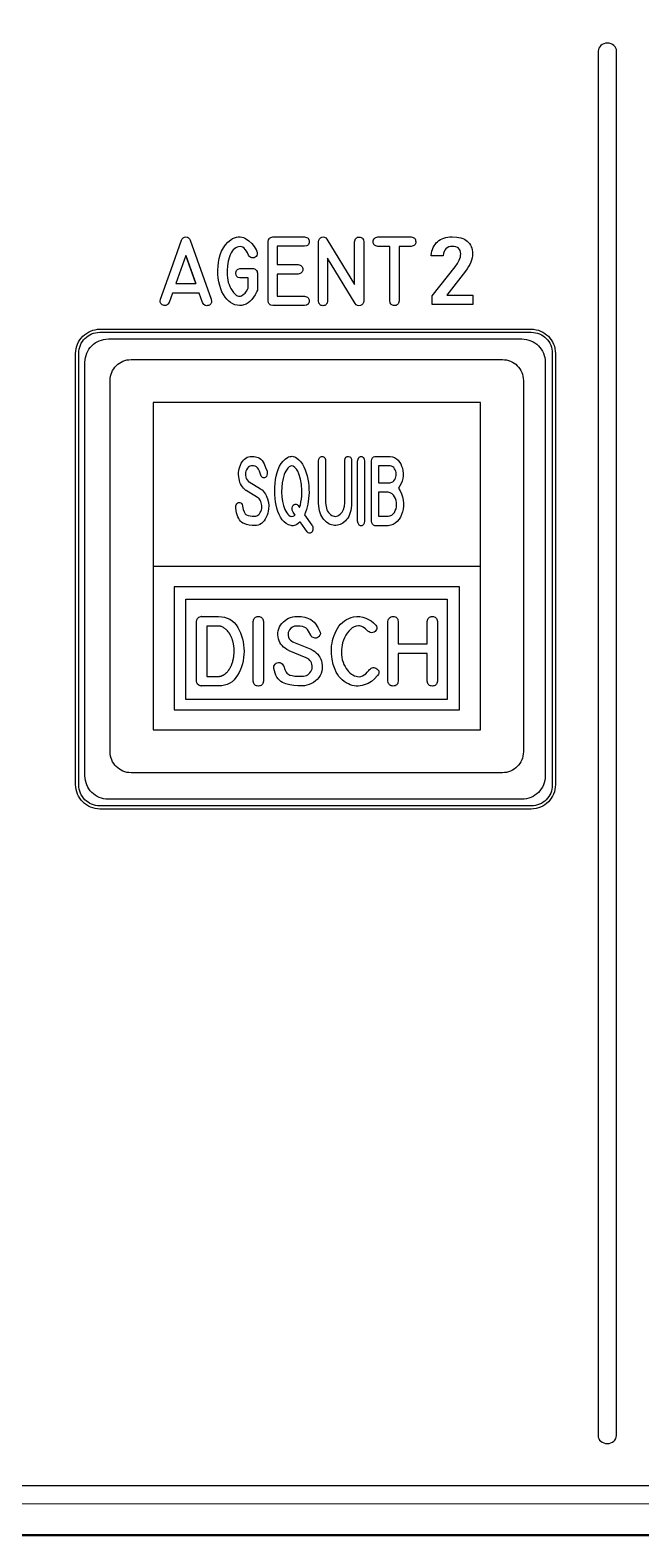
# Model space of a CAD drawing. Extents: x 361 to 684, y 82 to 686.
# Drawn here: x 460.4 to 490.2, y 574.2 to 647.8 of the extents above; entities that cross this region are included whole.
import ezdxf

# ---------------------------------------------------------------- set-up
doc = ezdxf.new("R2010")
doc.units = 0
for name, color, linetype in [('_BACKPANEL', 5, 'CONTINUOUS'), ('_ENGRAVING', 105, 'CONTINUOUS'), ('_LABELS', 30, 'CONTINUOUS'), ('_TOPLAYER', 1, 'CONTINUOUS')]:
    doc.layers.add(name, color=color, linetype=linetype)

msp = doc.modelspace()

# ---------------------------------------------------------------- linework, layer by layer
at = {"layer": '_BACKPANEL'}
for points in [[(683.837, 648.925), (683.837, 644.257), (683.837, 634.92), (683.837, 625.583), (683.837, 583.568), (683.837, 574.232), (361.5, 574.232), (361.5, 583.568), (361.5, 625.583), (361.5, 634.92), (361.5, 644.257), (361.5, 648.925)], [(463.774, 633.069), (484.87, 633.069), (484.975, 633.064), (485.077, 633.048), (485.176, 633.023), (485.271, 632.988), (485.36, 632.945), (485.445, 632.894), (485.524, 632.835), (485.597, 632.769), (485.663, 632.696), (485.722, 632.617), (485.774, 632.532), (485.817, 632.442), (485.851, 632.348), (485.876, 632.249), (485.892, 632.147), (485.897, 632.041), (485.897, 610.946), (485.892, 610.841), (485.876, 610.739), (485.851, 610.64), (485.817, 610.546), (485.774, 610.456), (485.722, 610.371), (485.663, 610.292), (485.597, 610.219), (485.524, 610.153), (485.445, 610.094), (485.36, 610.043), (485.271, 609.999), (485.176, 609.965), (485.077, 609.94), (484.975, 609.924), (484.87, 609.919), (463.774, 609.919), (463.669, 609.924), (463.567, 609.94), (463.468, 609.965), (463.374, 609.999), (463.284, 610.043), (463.199, 610.094), (463.12, 610.153), (463.047, 610.219), (462.981, 610.292), (462.922, 610.371), (462.871, 610.456), (462.828, 610.546), (462.793, 610.64), (462.768, 610.739), (462.752, 610.841), (462.747, 610.946), (462.747, 632.041), (462.752, 632.147), (462.768, 632.249), (462.793, 632.348), (462.828, 632.442), (462.871, 632.532), (462.922, 632.617), (462.981, 632.696), (463.047, 632.769), (463.12, 632.835), (463.199, 632.894), (463.284, 632.945), (463.374, 632.988), (463.468, 633.023), (463.567, 633.048), (463.669, 633.064)]]:
    msp.add_lwpolyline(points, close=True, dxfattribs=at)
at = {"layer": '_ENGRAVING'}
for points in [[(488.592, 647.208), (488.591, 647.208), (488.501, 647.2), (488.416, 647.176), (488.34, 647.14), (488.273, 647.092), (488.218, 647.033), (488.177, 646.966), (488.15, 646.891), (488.141, 646.811), (488.141, 646.81), (488.133, 579.141), (488.133, 579.14), (488.142, 579.06), (488.169, 578.986), (488.21, 578.919), (488.265, 578.86), (488.331, 578.812), (488.408, 578.775), (488.492, 578.752), (488.582, 578.744), (488.584, 578.744), (488.674, 578.752), (488.759, 578.775), (488.835, 578.812), (488.902, 578.86), (488.957, 578.919), (488.998, 578.986), (489.025, 579.06), (489.034, 579.14), (489.034, 579.141), (489.042, 646.81), (489.042, 646.811), (489.033, 646.891), (489.006, 646.965), (488.965, 647.033), (488.91, 647.091), (488.844, 647.14), (488.767, 647.176), (488.683, 647.199)], [(466.741, 634.691), (467.256, 636.136), (467.773, 637.58), (467.806, 637.646), (467.852, 637.692), (467.912, 637.721), (467.984, 637.731), (468.056, 637.722), (468.116, 637.694), (468.162, 637.647), (468.196, 637.58), (469.226, 634.683), (469.236, 634.577), (469.23, 634.532), (469.216, 634.493), (469.195, 634.458), (469.167, 634.428), (469.131, 634.404), (469.088, 634.384), (469.043, 634.372), (469, 634.368), (468.96, 634.372), (468.923, 634.385), (468.888, 634.407), (468.856, 634.437), (468.8, 634.522), (468.635, 634.991), (467.325, 634.991), (467.164, 634.533), (467.107, 634.448), (467.075, 634.418), (467.039, 634.396), (467.001, 634.384), (466.961, 634.38), (466.917, 634.385), (466.871, 634.398), (466.828, 634.418), (466.792, 634.443), (466.764, 634.473), (466.744, 634.507), (466.732, 634.546), (466.727, 634.59)], [(470.643, 635.727), (470.628, 635.728), (470.543, 635.752), (470.509, 635.772), (470.481, 635.797), (470.46, 635.829), (470.444, 635.866), (470.432, 635.956), (470.444, 636.046), (470.46, 636.083), (470.481, 636.115), (470.509, 636.14), (470.543, 636.16), (470.628, 636.184), (470.643, 636.187), (470.657, 636.187), (471.25, 636.187), (471.295, 636.183), (471.337, 636.17), (471.375, 636.149), (471.41, 636.119), (471.44, 636.083), (471.46, 636.044), (471.473, 636.002), (471.477, 635.956), (471.477, 635.125), (471.458, 635.083), (471.447, 635.056), (471.435, 635.032), (471.422, 635.007), (471.41, 634.983), (471.398, 634.958), (471.386, 634.933), (471.371, 634.909), (471.291, 634.782), (471.206, 634.673), (471.116, 634.581), (471.021, 634.506), (470.922, 634.449), (470.818, 634.409), (470.71, 634.386), (470.596, 634.38), (470.483, 634.391), (470.374, 634.418), (470.27, 634.461), (470.17, 634.52), (470.075, 634.594), (469.985, 634.685), (469.899, 634.791), (469.818, 634.914), (469.748, 635.045), (469.688, 635.193), (469.637, 635.355), (469.596, 635.534), (469.566, 635.721), (469.549, 635.911), (469.545, 636.103), (469.553, 636.296), (469.575, 636.488), (469.612, 636.676), (469.664, 636.859), (469.73, 637.037), (469.814, 637.204), (469.916, 637.352), (470.036, 637.483), (470.175, 637.595), (470.267, 637.652), (470.359, 637.695), (470.45, 637.723), (470.54, 637.738), (470.63, 637.738), (470.719, 637.724), (470.807, 637.697), (470.895, 637.655), (471.059, 637.547), (471.201, 637.419), (471.321, 637.272), (471.419, 637.105), (471.432, 637.079), (471.442, 637.056), (471.455, 637.031), (471.473, 636.957), (471.472, 636.89), (471.452, 636.83), (471.413, 636.777), (471.365, 636.738), (471.316, 636.713), (471.264, 636.703), (471.21, 636.707), (471.159, 636.725), (471.113, 636.752), (471.074, 636.791), (471.041, 636.839), (470.993, 636.95), (470.941, 637.044), (470.885, 637.121), (470.826, 637.181), (470.764, 637.224), (470.698, 637.251), (470.629, 637.261), (470.557, 637.254), (470.485, 637.233), (470.418, 637.2), (470.355, 637.156), (470.297, 637.1), (470.244, 637.032), (470.196, 636.953), (470.152, 636.862), (470.112, 636.759), (470.051, 636.545), (470.011, 636.324), (469.994, 636.094), (469.998, 635.857), (470.01, 635.738), (470.029, 635.623), (470.056, 635.512), (470.091, 635.405), (470.133, 635.302), (470.183, 635.203), (470.241, 635.107), (470.307, 635.015), (470.403, 634.911), (470.451, 634.875), (470.5, 634.85), (470.548, 634.835), (470.597, 634.831), (470.647, 634.838), (470.696, 634.855), (470.789, 634.91), (470.873, 634.984), (470.945, 635.077), (471.008, 635.191), (471.025, 635.227), (471.025, 635.727)], [(473.786, 637.274), (472.453, 637.274), (472.453, 636.377), (473.469, 636.377), (473.569, 636.35), (473.608, 636.328), (473.64, 636.302), (473.665, 636.27), (473.683, 636.233), (473.693, 636.191), (473.696, 636.144), (473.693, 636.097), (473.682, 636.055), (473.664, 636.018), (473.639, 635.986), (473.607, 635.96), (473.568, 635.939), (473.469, 635.912), (472.453, 635.912), (472.453, 634.835), (473.786, 634.835), (473.885, 634.808), (473.924, 634.786), (473.956, 634.76), (473.98, 634.729), (473.998, 634.692), (474.009, 634.651), (474.012, 634.604), (474.009, 634.557), (473.998, 634.516), (473.98, 634.48), (473.956, 634.448), (473.924, 634.422), (473.885, 634.401), (473.786, 634.375), (472.229, 634.375), (472.14, 634.399), (472.103, 634.42), (472.072, 634.446), (472.046, 634.478), (472.026, 634.515), (472.001, 634.607), (472.001, 637.502), (472.027, 637.597), (472.048, 637.635), (472.074, 637.667), (472.105, 637.693), (472.141, 637.712), (472.229, 637.731), (473.786, 637.731), (473.885, 637.71), (473.924, 637.69), (473.955, 637.664), (473.98, 637.633), (473.998, 637.595), (474.008, 637.551), (474.012, 637.501), (474.008, 637.451), (473.997, 637.407), (473.979, 637.369), (473.955, 637.338), (473.923, 637.313), (473.884, 637.293)], [(476.679, 634.601), (476.669, 634.522), (476.639, 634.46), (476.588, 634.413), (476.516, 634.382), (476.439, 634.37), (476.371, 634.383), (476.313, 634.419), (476.263, 634.479), (474.913, 636.687), (474.913, 634.601), (474.885, 634.5), (474.864, 634.461), (474.838, 634.429), (474.807, 634.403), (474.771, 634.386), (474.731, 634.375), (474.685, 634.371), (474.64, 634.375), (474.599, 634.386), (474.563, 634.403), (474.533, 634.429), (474.507, 634.461), (474.486, 634.5), (474.459, 634.601), (474.459, 637.495), (474.479, 637.573), (474.514, 637.636), (474.565, 637.685), (474.63, 637.72), (474.701, 637.733), (474.765, 637.721), (474.824, 637.683), (474.876, 637.618), (476.226, 635.407), (476.226, 637.495), (476.252, 637.597), (476.273, 637.637), (476.3, 637.67), (476.332, 637.695), (476.369, 637.713), (476.412, 637.724), (476.46, 637.727), (476.508, 637.723), (476.55, 637.711), (476.586, 637.693), (476.616, 637.668), (476.641, 637.635), (476.66, 637.596), (476.679, 637.495)], [(477.956, 634.604), (477.956, 637.269), (477.366, 637.269), (477.267, 637.29), (477.229, 637.31), (477.197, 637.335), (477.173, 637.367), (477.155, 637.405), (477.145, 637.449), (477.142, 637.499), (477.145, 637.549), (477.156, 637.593), (477.173, 637.631), (477.198, 637.663), (477.229, 637.689), (477.268, 637.709), (477.366, 637.731), (478.997, 637.731), (479.095, 637.71), (479.133, 637.69), (479.164, 637.664), (479.188, 637.632), (479.206, 637.594), (479.216, 637.549), (479.22, 637.499), (479.217, 637.449), (479.207, 637.404), (479.189, 637.366), (479.165, 637.335), (479.134, 637.309), (479.095, 637.289), (478.997, 637.269), (478.409, 637.269), (478.409, 634.604), (478.38, 634.502), (478.358, 634.463), (478.331, 634.43), (478.299, 634.405), (478.262, 634.388), (478.219, 634.377), (478.172, 634.375), (478.125, 634.379), (478.083, 634.39), (478.048, 634.408), (478.018, 634.434), (477.994, 634.466), (477.975, 634.505)], [(480.997, 637.735), (481.225, 637.722), (481.328, 637.705), (481.425, 637.682), (481.514, 637.652), (481.596, 637.615), (481.67, 637.571), (481.738, 637.521), (481.799, 637.465), (481.851, 637.403), (481.896, 637.336), (481.932, 637.262), (481.961, 637.182), (481.981, 637.097), (481.993, 637.005), (481.997, 636.908), (481.997, 636.901), (481.992, 636.806), (481.976, 636.707), (481.949, 636.604), (481.911, 636.498), (481.863, 636.389), (481.804, 636.28), (481.736, 636.17), (481.657, 636.06), (480.746, 634.885), (482.008, 634.885), (482.008, 634.423), (480.019, 634.423), (480.019, 634.847), (481.144, 636.263), (481.262, 636.436), (481.348, 636.601), (481.401, 636.758), (481.414, 636.831), (481.419, 636.899), (481.419, 636.908), (481.412, 636.991), (481.393, 637.063), (481.36, 637.125), (481.314, 637.176), (481.256, 637.217), (481.186, 637.246), (481.104, 637.263), (481.01, 637.269), (480.916, 637.261), (480.832, 637.24), (480.758, 637.204), (480.694, 637.154), (480.641, 637.091), (480.602, 637.015), (480.575, 636.926), (480.56, 636.824), (480.56, 636.809), (479.982, 636.809), (479.982, 636.824), (479.995, 636.931), (480.014, 637.031), (480.041, 637.125), (480.075, 637.213), (480.117, 637.294), (480.165, 637.369), (480.22, 637.437), (480.283, 637.499), (480.352, 637.554), (480.427, 637.602), (480.507, 637.643), (480.594, 637.676), (480.686, 637.702), (480.784, 637.721), (480.888, 637.732)], [(468.471, 635.451), (467.982, 636.828), (467.49, 635.451)], [(467.982, 636.828), (468.471, 635.451)], [(463.784, 633.222), (484.86, 633.222), (484.982, 633.216), (485.1, 633.198), (485.215, 633.169), (485.324, 633.129), (485.428, 633.079), (485.526, 633.019), (485.618, 632.951), (485.703, 632.874), (485.779, 632.79), (485.848, 632.698), (485.907, 632.6), (485.957, 632.496), (485.997, 632.386), (486.026, 632.272), (486.044, 632.154), (486.05, 632.032), (486.05, 610.956), (486.044, 610.834), (486.026, 610.716), (485.997, 610.601), (485.957, 610.492), (485.907, 610.388), (485.848, 610.29), (485.779, 610.198), (485.703, 610.114), (485.618, 610.037), (485.526, 609.968), (485.428, 609.909), (485.324, 609.859), (485.215, 609.819), (485.1, 609.79), (484.982, 609.772), (484.86, 609.766), (463.784, 609.766), (463.662, 609.772), (463.544, 609.79), (463.43, 609.819), (463.32, 609.859), (463.216, 609.909), (463.118, 609.968), (463.026, 610.037), (462.942, 610.114), (462.865, 610.198), (462.797, 610.29), (462.737, 610.388), (462.687, 610.492), (462.647, 610.601), (462.618, 610.716), (462.6, 610.834), (462.594, 610.956), (462.594, 632.032), (462.6, 632.154), (462.618, 632.272), (462.647, 632.386), (462.687, 632.496), (462.737, 632.6), (462.797, 632.698), (462.865, 632.79), (462.942, 632.874), (463.026, 632.951), (463.118, 633.019), (463.216, 633.079), (463.32, 633.129), (463.43, 633.169), (463.544, 633.198), (463.662, 633.216)], [(464.192, 632.744), (484.408, 632.744), (484.526, 632.738), (484.639, 632.721), (484.749, 632.693), (484.854, 632.654), (484.954, 632.606), (485.048, 632.549), (485.136, 632.484), (485.217, 632.41), (485.29, 632.329), (485.356, 632.241), (485.413, 632.147), (485.461, 632.047), (485.499, 631.942), (485.527, 631.833), (485.545, 631.719), (485.55, 631.602), (485.55, 611.386), (485.545, 611.269), (485.527, 611.155), (485.499, 611.046), (485.461, 610.941), (485.413, 610.841), (485.356, 610.747), (485.29, 610.659), (485.217, 610.578), (485.136, 610.504), (485.048, 610.438), (484.954, 610.381), (484.854, 610.333), (484.749, 610.295), (484.639, 610.267), (484.526, 610.25), (484.408, 610.244), (464.192, 610.244), (464.075, 610.25), (463.962, 610.267), (463.852, 610.295), (463.747, 610.333), (463.647, 610.381), (463.553, 610.438), (463.465, 610.504), (463.384, 610.578), (463.311, 610.659), (463.245, 610.747), (463.188, 610.841), (463.14, 610.941), (463.102, 611.046), (463.074, 611.155), (463.056, 611.269), (463.05, 611.386), (463.05, 631.602), (463.056, 631.719), (463.074, 631.833), (463.102, 631.942), (463.14, 632.047), (463.188, 632.147), (463.245, 632.241), (463.311, 632.329), (463.384, 632.41), (463.465, 632.484), (463.553, 632.549), (463.647, 632.606), (463.747, 632.654), (463.852, 632.693), (463.962, 632.721), (464.075, 632.738)]]:
    msp.add_lwpolyline(points, close=True, dxfattribs=at)
for points in [[(367.858, 576.687), (490.859, 576.693)], [(491.316, 574.3), (490.859, 574.3), (490.859, 575.792), (367.86, 575.786)]]:
    msp.add_lwpolyline(points, dxfattribs=at)
at = {"layer": '_LABELS'}
for points in [[(482.38, 613.636), (482.38, 629.638), (466.38, 629.638), (466.38, 613.636)], [(471.625, 625.419), (471.644, 625.407), (471.666, 625.392), (471.685, 625.377), (471.704, 625.362), (471.723, 625.346), (471.78, 625.289), (471.83, 625.228), (471.876, 625.161), (471.915, 625.089), (471.977, 624.93), (472.016, 624.75), (472.03, 624.599), (472.026, 624.443), (472.012, 624.333), (471.988, 624.227), (471.955, 624.125), (471.912, 624.027), (471.861, 623.937), (471.805, 623.858), (471.742, 623.789), (471.673, 623.731), (471.595, 623.682), (471.516, 623.647), (471.436, 623.626), (471.354, 623.619), (471.216, 623.625), (471.082, 623.643), (470.951, 623.674), (470.824, 623.717), (470.763, 623.747), (470.707, 623.787), (470.655, 623.838), (470.607, 623.898), (470.565, 623.97), (470.526, 624.051), (470.464, 624.245), (470.442, 624.357), (470.425, 624.473), (470.421, 624.531), (470.427, 624.585), (470.442, 624.636), (470.468, 624.684), (470.5, 624.722), (470.536, 624.746), (470.575, 624.757), (470.618, 624.753), (470.662, 624.733), (470.698, 624.699), (470.727, 624.652), (470.75, 624.591), (470.753, 624.576), (470.787, 624.414), (470.832, 624.289), (470.887, 624.2), (470.919, 624.169), (470.953, 624.147), (471.032, 624.117), (471.124, 624.097), (471.231, 624.086), (471.351, 624.084), (471.408, 624.089), (471.459, 624.103), (471.506, 624.127), (471.549, 624.16), (471.587, 624.203), (471.62, 624.256), (471.649, 624.317), (471.673, 624.389), (471.688, 624.457), (471.695, 624.527), (471.694, 624.599), (471.685, 624.671), (471.669, 624.741), (471.646, 624.805), (471.617, 624.863), (471.581, 624.915), (471.541, 624.955), (471.49, 624.993), (470.936, 625.329), (470.918, 625.343), (470.854, 625.395), (470.795, 625.452), (470.743, 625.515), (470.698, 625.583), (470.659, 625.656), (470.627, 625.735), (470.601, 625.818), (470.581, 625.907), (470.565, 626.012), (470.558, 626.114), (470.559, 626.213), (470.569, 626.309), (470.587, 626.403), (470.614, 626.494), (470.649, 626.582), (470.693, 626.668), (470.743, 626.747), (470.796, 626.815), (470.854, 626.873), (470.915, 626.921), (470.98, 626.958), (471.048, 626.984), (471.121, 627), (471.197, 627.005), (471.329, 627), (471.453, 626.968), (471.513, 626.946), (471.574, 626.914), (471.645, 626.86), (471.707, 626.798), (471.76, 626.726), (471.805, 626.646), (471.881, 626.468), (471.949, 626.276), (471.96, 626.233), (471.964, 626.156), (471.948, 626.086), (471.918, 626.023), (471.893, 625.993), (471.861, 625.968), (471.828, 625.954), (471.793, 625.95), (471.757, 625.957), (471.722, 625.974), (471.691, 626.002), (471.665, 626.04), (471.643, 626.089), (471.577, 626.286), (471.534, 626.377), (471.478, 626.452), (471.427, 626.491), (471.373, 626.518), (471.295, 626.536), (471.185, 626.541), (471.11, 626.528), (471.044, 626.492), (470.987, 626.432), (470.94, 626.349), (470.916, 626.287), (470.9, 626.221), (470.894, 626.152), (470.897, 626.079), (470.911, 625.993), (470.936, 625.916), (470.973, 625.85), (471.021, 625.795), (471.032, 625.784), (471.045, 625.773), (471.058, 625.765), (471.073, 625.756)], [(474.002, 625.233), (473.985, 624.944), (473.944, 624.667), (473.879, 624.403), (473.789, 624.152), (474.148, 623.647), (474.173, 623.606), (474.189, 623.561), (474.197, 623.513), (474.197, 623.46), (474.189, 623.408), (474.173, 623.362), (474.151, 623.322), (474.121, 623.288), (474.064, 623.25), (474.009, 623.243), (473.957, 623.266), (473.908, 623.319), (473.564, 623.798), (473.555, 623.789), (473.548, 623.781), (473.477, 623.717), (473.403, 623.669), (473.343, 623.642), (473.284, 623.625), (473.224, 623.616), (473.165, 623.616), (473.123, 623.621), (472.998, 623.657), (472.884, 623.716), (472.782, 623.798), (472.692, 623.903), (472.613, 624.025), (472.543, 624.16), (472.483, 624.307), (472.433, 624.467), (472.395, 624.618), (472.366, 624.779), (472.345, 624.951), (472.331, 625.133), (472.326, 625.32), (472.331, 625.504), (472.345, 625.686), (472.369, 625.867), (472.402, 626.042), (472.446, 626.209), (472.501, 626.368), (472.566, 626.52), (472.643, 626.657), (472.732, 626.774), (472.833, 626.872), (472.947, 626.949), (473.006, 626.977), (473.064, 626.996), (473.122, 627.006), (473.179, 627.008), (473.235, 627), (473.291, 626.984), (473.347, 626.958), (473.401, 626.924), (473.504, 626.838), (473.597, 626.738), (473.679, 626.622), (473.75, 626.492), (473.811, 626.349), (473.864, 626.201), (473.908, 626.047), (473.944, 625.888), (473.971, 625.726), (473.989, 625.563), (474, 625.398)], [(473.229, 624.27), (473.208, 624.306), (473.185, 624.368), (473.177, 624.431), (473.183, 624.493), (473.203, 624.556), (473.235, 624.612), (473.275, 624.649), (473.328, 624.672), (473.378, 624.672), (473.425, 624.649), (473.47, 624.602), (473.542, 624.5), (473.58, 624.633), (473.61, 624.77), (473.632, 624.91), (473.645, 625.054), (473.65, 625.342), (473.631, 625.627), (473.588, 625.883), (473.512, 626.155), (473.459, 626.283), (473.395, 626.386), (473.317, 626.464), (473.227, 626.518), (473.157, 626.535), (473.09, 626.526), (473.026, 626.491), (472.966, 626.43), (472.863, 626.281), (472.824, 626.204), (472.792, 626.126), (472.731, 625.929), (472.69, 625.719), (472.666, 625.495), (472.661, 625.259), (472.675, 625.023), (472.707, 624.803), (472.757, 624.597), (472.826, 624.405), (472.865, 624.323), (472.911, 624.25), (472.963, 624.184), (473.022, 624.127), (473.085, 624.087), (473.152, 624.071), (473.221, 624.081), (473.293, 624.116), (473.322, 624.137)], [(476.086, 624.732), (476.086, 624.698), (476.081, 624.599), (476.044, 624.362), (476.016, 624.256), (475.981, 624.159), (475.941, 624.07), (475.894, 623.989), (475.841, 623.916), (475.781, 623.852), (475.654, 623.747), (475.589, 623.707), (475.523, 623.675), (475.456, 623.651), (475.387, 623.634), (475.318, 623.626), (475.248, 623.626), (475.177, 623.634), (475.109, 623.65), (475.042, 623.674), (474.976, 623.706), (474.85, 623.793), (474.729, 623.912), (474.674, 623.983), (474.625, 624.062), (474.583, 624.149), (474.548, 624.244), (474.519, 624.346), (474.497, 624.456), (474.474, 624.698), (474.474, 624.732), (474.474, 626.773), (474.487, 626.863), (474.52, 626.936), (474.563, 626.984), (474.616, 627.005), (474.678, 627), (474.736, 626.972), (474.778, 626.925), (474.803, 626.859), (474.811, 626.773), (474.811, 624.732), (474.833, 624.553), (474.853, 624.473), (474.88, 624.399), (474.914, 624.331), (474.954, 624.268), (475, 624.212), (475.053, 624.162), (475.11, 624.121), (475.167, 624.092), (475.225, 624.076), (475.283, 624.072), (475.343, 624.08), (475.403, 624.1), (475.464, 624.133), (475.525, 624.179), (475.577, 624.227), (475.622, 624.283), (475.659, 624.345), (475.688, 624.414), (475.73, 624.565), (475.75, 624.732), (475.75, 626.773), (475.752, 626.818), (475.774, 626.906), (475.811, 626.966), (475.836, 626.985), (475.864, 626.998), (475.933, 627.002), (476, 626.98), (476.026, 626.96), (476.048, 626.935), (476.077, 626.866), (476.086, 626.773)], [(476.718, 623.842), (476.697, 623.74), (476.662, 623.668), (476.639, 623.642), (476.612, 623.624), (476.582, 623.613), (476.547, 623.61), (476.513, 623.614), (476.483, 623.625), (476.456, 623.643), (476.433, 623.668), (476.398, 623.741), (476.378, 623.842), (476.378, 626.77), (476.398, 626.872), (476.433, 626.945), (476.456, 626.971), (476.483, 626.989), (476.513, 627), (476.547, 627.004), (476.582, 627.001), (476.612, 626.99), (476.639, 626.972), (476.662, 626.946), (476.697, 626.873), (476.718, 626.77)], [(477.97, 627.005), (478.08, 626.983), (478.18, 626.944), (478.271, 626.888), (478.353, 626.815), (478.424, 626.728), (478.484, 626.634), (478.531, 626.531), (478.567, 626.42), (478.591, 626.302), (478.601, 626.181), (478.599, 626.056), (478.583, 625.928), (478.554, 625.8), (478.509, 625.678), (478.448, 625.56), (478.372, 625.449), (478.456, 625.312), (478.522, 625.17), (478.571, 625.022), (478.602, 624.869), (478.617, 624.716), (478.618, 624.568), (478.603, 624.425), (478.574, 624.287), (478.53, 624.157), (478.473, 624.037), (478.403, 623.927), (478.319, 623.827), (478.222, 623.743), (478.115, 623.68), (477.997, 623.637), (477.867, 623.614), (477.864, 623.614), (477.227, 623.614), (477.162, 623.639), (477.111, 623.686), (477.077, 623.754), (477.058, 623.844), (477.058, 626.77), (477.076, 626.862), (477.11, 626.931), (477.161, 626.979), (477.227, 627.005)], [(477.97, 626.535), (477.396, 626.535), (477.396, 625.718), (477.974, 625.718), (478.043, 625.736), (478.103, 625.766), (478.154, 625.81), (478.195, 625.867), (478.226, 625.931), (478.249, 625.998), (478.262, 626.067), (478.265, 626.138), (478.26, 626.209), (478.245, 626.277), (478.222, 626.341), (478.189, 626.403), (478.148, 626.456), (478.097, 626.496), (478.038, 626.522)], [(477.864, 624.082), (477.96, 624.098), (478.043, 624.134), (478.114, 624.189), (478.174, 624.265), (478.221, 624.352), (478.255, 624.444), (478.276, 624.541), (478.284, 624.643), (478.28, 624.745), (478.262, 624.844), (478.232, 624.94), (478.188, 625.033), (478.131, 625.115), (478.06, 625.179), (477.976, 625.225), (477.878, 625.253), (477.396, 625.253), (477.396, 624.082)], [(467.407, 620.62), (467.407, 620.478), (467.407, 614.62), (481.353, 614.62), (481.353, 620.62)], [(467.978, 620.022), (480.763, 620.022), (480.763, 615.12), (467.978, 615.12)], [(468.753, 619.176), (469.585, 619.176), (469.736, 619.168), (469.876, 619.143), (470.007, 619.101), (470.128, 619.043), (470.239, 618.969), (470.341, 618.877), (470.433, 618.77), (470.515, 618.645), (470.587, 618.511), (470.65, 618.374), (470.703, 618.233), (470.747, 618.088), (470.781, 617.941), (470.805, 617.79), (470.819, 617.636), (470.824, 617.478), (470.819, 617.321), (470.805, 617.167), (470.78, 617.016), (470.747, 616.868), (470.703, 616.724), (470.65, 616.583), (470.587, 616.446), (470.514, 616.311), (470.432, 616.187), (470.34, 616.079), (470.238, 615.988), (470.127, 615.913), (470.006, 615.855), (469.875, 615.814), (469.735, 615.789), (469.585, 615.781), (468.753, 615.781), (468.757, 615.781), (468.753, 615.781), (468.689, 615.791), (468.609, 615.82), (468.552, 615.868), (468.518, 615.933), (468.507, 616.016), (468.506, 616.016), (468.507, 618.944), (468.506, 618.957), (468.512, 619.001), (468.527, 619.041), (468.551, 619.078), (468.582, 619.112), (468.62, 619.14), (468.661, 619.16), (468.706, 619.172), (468.755, 619.176)], [(471.777, 616.01), (471.746, 615.907), (471.723, 615.867), (471.694, 615.835), (471.66, 615.809), (471.62, 615.791), (471.575, 615.78), (471.525, 615.777), (471.474, 615.781), (471.429, 615.792), (471.39, 615.81), (471.356, 615.835), (471.327, 615.868), (471.304, 615.908), (471.275, 616.01), (471.275, 618.94), (471.304, 619.043), (471.327, 619.083), (471.356, 619.116), (471.39, 619.142), (471.429, 619.16), (471.474, 619.171), (471.525, 619.175), (471.575, 619.172), (471.62, 619.161), (471.66, 619.142), (471.694, 619.117), (471.723, 619.084), (471.746, 619.043), (471.777, 618.94)], [(474.056, 617.588), (474.084, 617.576), (474.116, 617.561), (474.145, 617.546), (474.172, 617.531), (474.201, 617.515), (474.284, 617.458), (474.359, 617.397), (474.426, 617.33), (474.484, 617.258), (474.534, 617.181), (474.576, 617.098), (474.609, 617.011), (474.634, 616.918), (474.653, 616.767), (474.648, 616.611), (474.627, 616.501), (474.592, 616.394), (474.543, 616.292), (474.479, 616.194), (474.405, 616.104), (474.321, 616.025), (474.228, 615.956), (474.127, 615.899), (474.012, 615.849), (473.895, 615.814), (473.776, 615.793), (473.655, 615.786), (473.452, 615.792), (473.254, 615.81), (473.061, 615.841), (472.872, 615.884), (472.782, 615.914), (472.699, 615.954), (472.623, 616.005), (472.553, 616.066), (472.49, 616.137), (472.433, 616.218), (472.383, 616.31), (472.34, 616.412), (472.308, 616.525), (472.284, 616.641), (472.278, 616.699), (472.286, 616.754), (472.309, 616.804), (472.346, 616.852), (472.394, 616.89), (472.447, 616.915), (472.505, 616.925), (472.568, 616.921), (472.633, 616.901), (472.687, 616.867), (472.73, 616.82), (472.763, 616.759), (472.768, 616.744), (472.818, 616.582), (472.849, 616.515), (472.884, 616.457), (472.923, 616.408), (472.966, 616.368), (473.013, 616.337), (473.064, 616.315), (473.18, 616.285), (473.316, 616.264), (473.474, 616.253), (473.651, 616.252), (473.735, 616.256), (473.811, 616.271), (473.881, 616.295), (473.943, 616.328), (474, 616.371), (474.049, 616.423), (474.091, 616.485), (474.127, 616.557), (474.149, 616.625), (474.16, 616.695), (474.158, 616.767), (474.145, 616.839), (474.12, 616.91), (474.087, 616.974), (474.043, 617.032), (473.991, 617.084), (473.932, 617.124), (473.856, 617.162), (473.038, 617.498), (473.012, 617.512), (472.916, 617.564), (472.83, 617.621), (472.754, 617.684), (472.687, 617.752), (472.629, 617.826), (472.581, 617.904), (472.542, 617.988), (472.513, 618.077), (472.49, 618.182), (472.479, 618.284), (472.481, 618.383), (472.496, 618.479), (472.522, 618.573), (472.562, 618.664), (472.614, 618.753), (472.679, 618.839), (472.752, 618.918), (472.832, 618.986), (472.916, 619.044), (473.007, 619.092), (473.103, 619.128), (473.204, 619.155), (473.311, 619.171), (473.424, 619.176), (473.618, 619.171), (473.802, 619.139), (473.89, 619.117), (473.98, 619.085), (474.085, 619.031), (474.177, 618.969), (474.256, 618.897), (474.321, 618.816), (474.434, 618.638), (474.535, 618.446), (474.551, 618.403), (474.556, 618.326), (474.533, 618.256), (474.489, 618.193), (474.452, 618.163), (474.405, 618.138), (474.356, 618.123), (474.304, 618.119), (474.251, 618.127), (474.199, 618.144), (474.154, 618.171), (474.115, 618.21), (474.083, 618.259), (473.985, 618.456), (473.922, 618.547), (473.839, 618.622), (473.764, 618.661), (473.683, 618.689), (473.568, 618.707), (473.406, 618.712), (473.294, 618.698), (473.197, 618.662), (473.113, 618.602), (473.044, 618.519), (473.008, 618.457), (472.985, 618.391), (472.976, 618.322), (472.98, 618.249), (473.001, 618.162), (473.038, 618.086), (473.093, 618.02), (473.164, 617.964), (473.18, 617.953), (473.199, 617.943), (473.219, 617.934), (473.24, 617.926)], [(477.368, 616.311), (477.352, 616.29), (477.343, 616.278), (477.336, 616.268), (477.205, 616.126), (477.056, 616.006), (476.888, 615.908), (476.701, 615.831), (476.603, 615.804), (476.505, 615.786), (476.407, 615.777), (476.31, 615.778), (476.214, 615.789), (476.117, 615.809), (476.021, 615.839), (475.926, 615.879), (475.819, 615.935), (475.719, 616), (475.626, 616.075), (475.541, 616.158), (475.463, 616.25), (475.393, 616.352), (475.33, 616.462), (475.275, 616.582), (475.186, 616.832), (475.126, 617.087), (475.096, 617.347), (475.096, 617.612), (475.107, 617.744), (475.126, 617.874), (475.152, 618.001), (475.186, 618.125), (475.227, 618.246), (475.276, 618.365), (475.332, 618.481), (475.397, 618.594), (475.468, 618.701), (475.547, 618.797), (475.634, 618.883), (475.729, 618.958), (475.831, 619.023), (475.941, 619.077), (476.059, 619.121), (476.184, 619.154), (476.332, 619.175), (476.48, 619.173), (476.628, 619.148), (476.776, 619.1), (476.917, 619.035), (477.044, 618.958), (477.159, 618.869), (477.26, 618.768), (477.269, 618.756), (477.301, 618.706), (477.318, 618.652), (477.318, 618.597), (477.302, 618.538), (477.274, 618.485), (477.235, 618.442), (477.186, 618.411), (477.127, 618.39), (477.061, 618.382), (476.997, 618.393), (476.935, 618.421), (476.876, 618.466), (476.759, 618.579), (476.644, 618.658), (476.587, 618.685), (476.531, 618.703), (476.476, 618.713), (476.421, 618.715), (476.314, 618.701), (476.213, 618.668), (476.118, 618.616), (476.028, 618.546), (475.945, 618.461), (475.87, 618.364), (475.801, 618.257), (475.74, 618.138), (475.688, 618.016), (475.647, 617.897), (475.618, 617.783), (475.599, 617.672), (475.587, 617.551), (475.585, 617.43), (475.59, 617.308), (475.605, 617.186), (475.629, 617.065), (475.664, 616.949), (475.709, 616.835), (475.765, 616.726), (475.82, 616.636), (475.878, 616.554), (475.94, 616.482), (476.005, 616.418), (476.073, 616.364), (476.145, 616.318), (476.221, 616.281), (476.3, 616.252), (476.38, 616.236), (476.46, 616.235), (476.539, 616.248), (476.618, 616.277), (476.697, 616.321), (476.775, 616.379), (476.852, 616.453), (476.93, 616.542), (476.963, 616.585), (477.005, 616.623), (477.047, 616.652), (477.09, 616.671), (477.134, 616.68), (477.178, 616.68), (477.223, 616.67), (477.268, 616.65), (477.314, 616.62), (477.355, 616.586), (477.386, 616.55), (477.408, 616.513), (477.42, 616.475), (477.421, 616.436), (477.413, 616.395), (477.396, 616.354)], [(477.861, 616.01), (477.861, 618.94), (477.873, 618.996), (477.891, 619.045), (477.914, 619.085), (477.944, 619.118), (477.979, 619.144), (478.02, 619.162), (478.066, 619.172), (478.119, 619.175), (478.171, 619.17), (478.217, 619.159), (478.256, 619.14), (478.289, 619.114), (478.316, 619.081), (478.337, 619.042), (478.351, 618.995), (478.359, 618.94), (478.359, 617.845), (479.782, 617.845), (479.782, 618.94), (479.811, 619.043), (479.834, 619.083), (479.863, 619.116), (479.897, 619.142), (479.936, 619.16), (479.981, 619.171), (480.032, 619.175), (480.082, 619.172), (480.127, 619.161), (480.167, 619.142), (480.201, 619.117), (480.23, 619.084), (480.253, 619.043), (480.284, 618.94), (480.284, 616.01), (480.253, 615.907), (480.23, 615.867), (480.201, 615.835), (480.167, 615.809), (480.127, 615.791), (480.082, 615.78), (480.032, 615.777), (479.981, 615.781), (479.936, 615.792), (479.897, 615.81), (479.863, 615.835), (479.834, 615.868), (479.811, 615.908), (479.782, 616.01), (479.782, 617.374), (478.359, 617.374), (478.359, 616.01), (478.351, 615.956), (478.337, 615.909), (478.316, 615.87), (478.289, 615.837), (478.256, 615.812), (478.217, 615.793), (478.171, 615.782), (478.119, 615.778), (478.066, 615.78), (478.02, 615.791), (477.979, 615.809), (477.944, 615.834), (477.914, 615.867), (477.891, 615.907), (477.873, 615.954)], [(469.585, 616.248), (469.592, 616.248), (469.601, 616.248), (469.607, 616.249), (469.615, 616.25), (469.623, 616.251), (469.633, 616.252), (469.64, 616.252), (469.649, 616.253), (469.656, 616.254), (469.665, 616.255), (469.679, 616.258), (469.686, 616.261), (469.695, 616.265), (469.703, 616.266), (469.713, 616.268), (469.72, 616.27), (469.728, 616.273), (469.744, 616.28), (469.762, 616.286), (469.769, 616.289), (469.778, 616.293), (469.792, 616.301), (469.81, 616.31), (469.817, 616.314), (469.826, 616.32), (469.842, 616.33), (469.849, 616.334), (469.859, 616.339), (469.866, 616.344), (469.875, 616.351), (469.882, 616.355), (469.891, 616.361), (469.909, 616.374), (469.923, 616.388), (469.93, 616.394), (469.939, 616.402), (469.946, 616.409), (469.955, 616.417), (469.971, 616.431), (469.978, 616.437), (469.986, 616.446), (469.994, 616.453), (470.002, 616.462), (470.016, 616.479), (470.032, 616.497), (470.047, 616.515), (470.054, 616.524), (470.062, 616.533), (470.069, 616.543), (470.077, 616.553), (470.083, 616.564), (470.091, 616.575), (470.105, 616.595), (470.111, 616.606), (470.119, 616.616), (470.125, 616.627), (470.133, 616.638), (470.144, 616.659), (470.15, 616.671), (470.158, 616.684), (470.164, 616.695), (470.172, 616.708), (470.176, 616.719), (470.183, 616.732), (470.195, 616.757), (470.207, 616.784), (470.212, 616.796), (470.218, 616.81), (470.222, 616.824), (470.229, 616.838), (470.237, 616.865), (470.242, 616.878), (470.248, 616.893), (470.257, 616.921), (470.267, 616.95), (470.27, 616.964), (470.274, 616.979), (470.278, 616.993), (470.283, 617.009), (470.286, 617.022), (470.29, 617.037), (470.296, 617.069), (470.298, 617.083), (470.303, 617.099), (470.305, 617.113), (470.308, 617.129), (470.313, 617.16), (470.316, 617.175), (470.32, 617.192), (470.324, 617.223), (470.325, 617.237), (470.327, 617.255), (470.331, 617.286), (470.333, 617.318), (470.335, 617.351), (470.336, 617.382), (470.337, 617.398), (470.34, 617.415), (470.341, 617.429), (470.342, 617.447), (470.342, 617.462), (470.342, 617.478), (470.342, 617.494), (470.342, 617.51), (470.341, 617.526), (470.34, 617.543), (470.34, 617.558), (470.34, 617.575), (470.336, 617.608), (470.335, 617.638), (470.331, 617.672), (470.329, 617.702), (470.326, 617.734), (470.323, 617.749), (470.322, 617.765), (470.315, 617.797), (470.312, 617.811), (470.31, 617.826), (470.305, 617.858), (470.299, 617.889), (470.29, 617.919), (470.285, 617.948), (470.28, 617.962), (470.276, 617.977), (470.271, 617.991), (470.267, 618.007), (470.259, 618.035), (470.25, 618.064), (470.244, 618.076), (470.239, 618.09), (470.229, 618.118), (470.218, 618.145), (470.212, 618.157), (470.207, 618.171), (470.2, 618.183), (470.195, 618.196), (470.183, 618.221), (470.172, 618.244), (470.16, 618.269), (470.153, 618.28), (470.147, 618.291), (470.133, 618.314), (470.119, 618.335), (470.111, 618.346), (470.105, 618.357), (470.091, 618.377), (470.084, 618.387), (470.078, 618.397), (470.048, 618.435), (470.02, 618.471), (469.988, 618.504), (469.956, 618.536), (469.926, 618.564), (469.893, 618.589), (469.859, 618.614), (469.826, 618.635), (469.794, 618.654), (469.762, 618.669), (469.728, 618.68), (469.695, 618.692), (469.679, 618.696), (469.665, 618.702), (469.633, 618.707), (469.601, 618.708), (469.592, 618.708), (469.585, 618.708), (469.002, 618.708), (469.002, 616.248)]]:
    msp.add_lwpolyline(points, close=True, dxfattribs=at)
msp.add_lwpolyline([(466.379, 621.637), (482.379, 621.637)], dxfattribs=at)
at = {"layer": '_TOPLAYER'}
msp.add_lwpolyline([(465.305, 631.737), (483.454, 631.737), (483.559, 631.732), (483.661, 631.717), (483.76, 631.691), (483.854, 631.657), (483.944, 631.614), (484.028, 631.563), (484.107, 631.504), (484.18, 631.438), (484.246, 631.365), (484.305, 631.286), (484.356, 631.202), (484.399, 631.112), (484.434, 631.018), (484.459, 630.919), (484.474, 630.817), (484.48, 630.712), (484.48, 612.563), (484.474, 612.458), (484.459, 612.356), (484.434, 612.257), (484.399, 612.163), (484.356, 612.073), (484.305, 611.989), (484.246, 611.91), (484.18, 611.837), (484.107, 611.771), (484.028, 611.712), (483.944, 611.661), (483.854, 611.618), (483.76, 611.583), (483.661, 611.558), (483.559, 611.543), (483.454, 611.537), (465.305, 611.537), (465.2, 611.543), (465.098, 611.558), (464.999, 611.583), (464.905, 611.618), (464.815, 611.661), (464.731, 611.712), (464.652, 611.771), (464.579, 611.837), (464.513, 611.91), (464.454, 611.989), (464.403, 612.073), (464.36, 612.163), (464.325, 612.257), (464.3, 612.356), (464.285, 612.458), (464.28, 612.563), (464.28, 630.712), (464.285, 630.817), (464.3, 630.919), (464.325, 631.018), (464.36, 631.112), (464.403, 631.202), (464.454, 631.286), (464.513, 631.365), (464.579, 631.438), (464.652, 631.504), (464.731, 631.563), (464.815, 631.614), (464.905, 631.657), (464.999, 631.691), (465.098, 631.717), (465.2, 631.732)], close=True, dxfattribs=at)
msp.add_lwpolyline([(455.859, 574.3), (503.697, 574.3), (595.786, 574.3)], dxfattribs=at)

doc.saveas('drawing.dxf')
